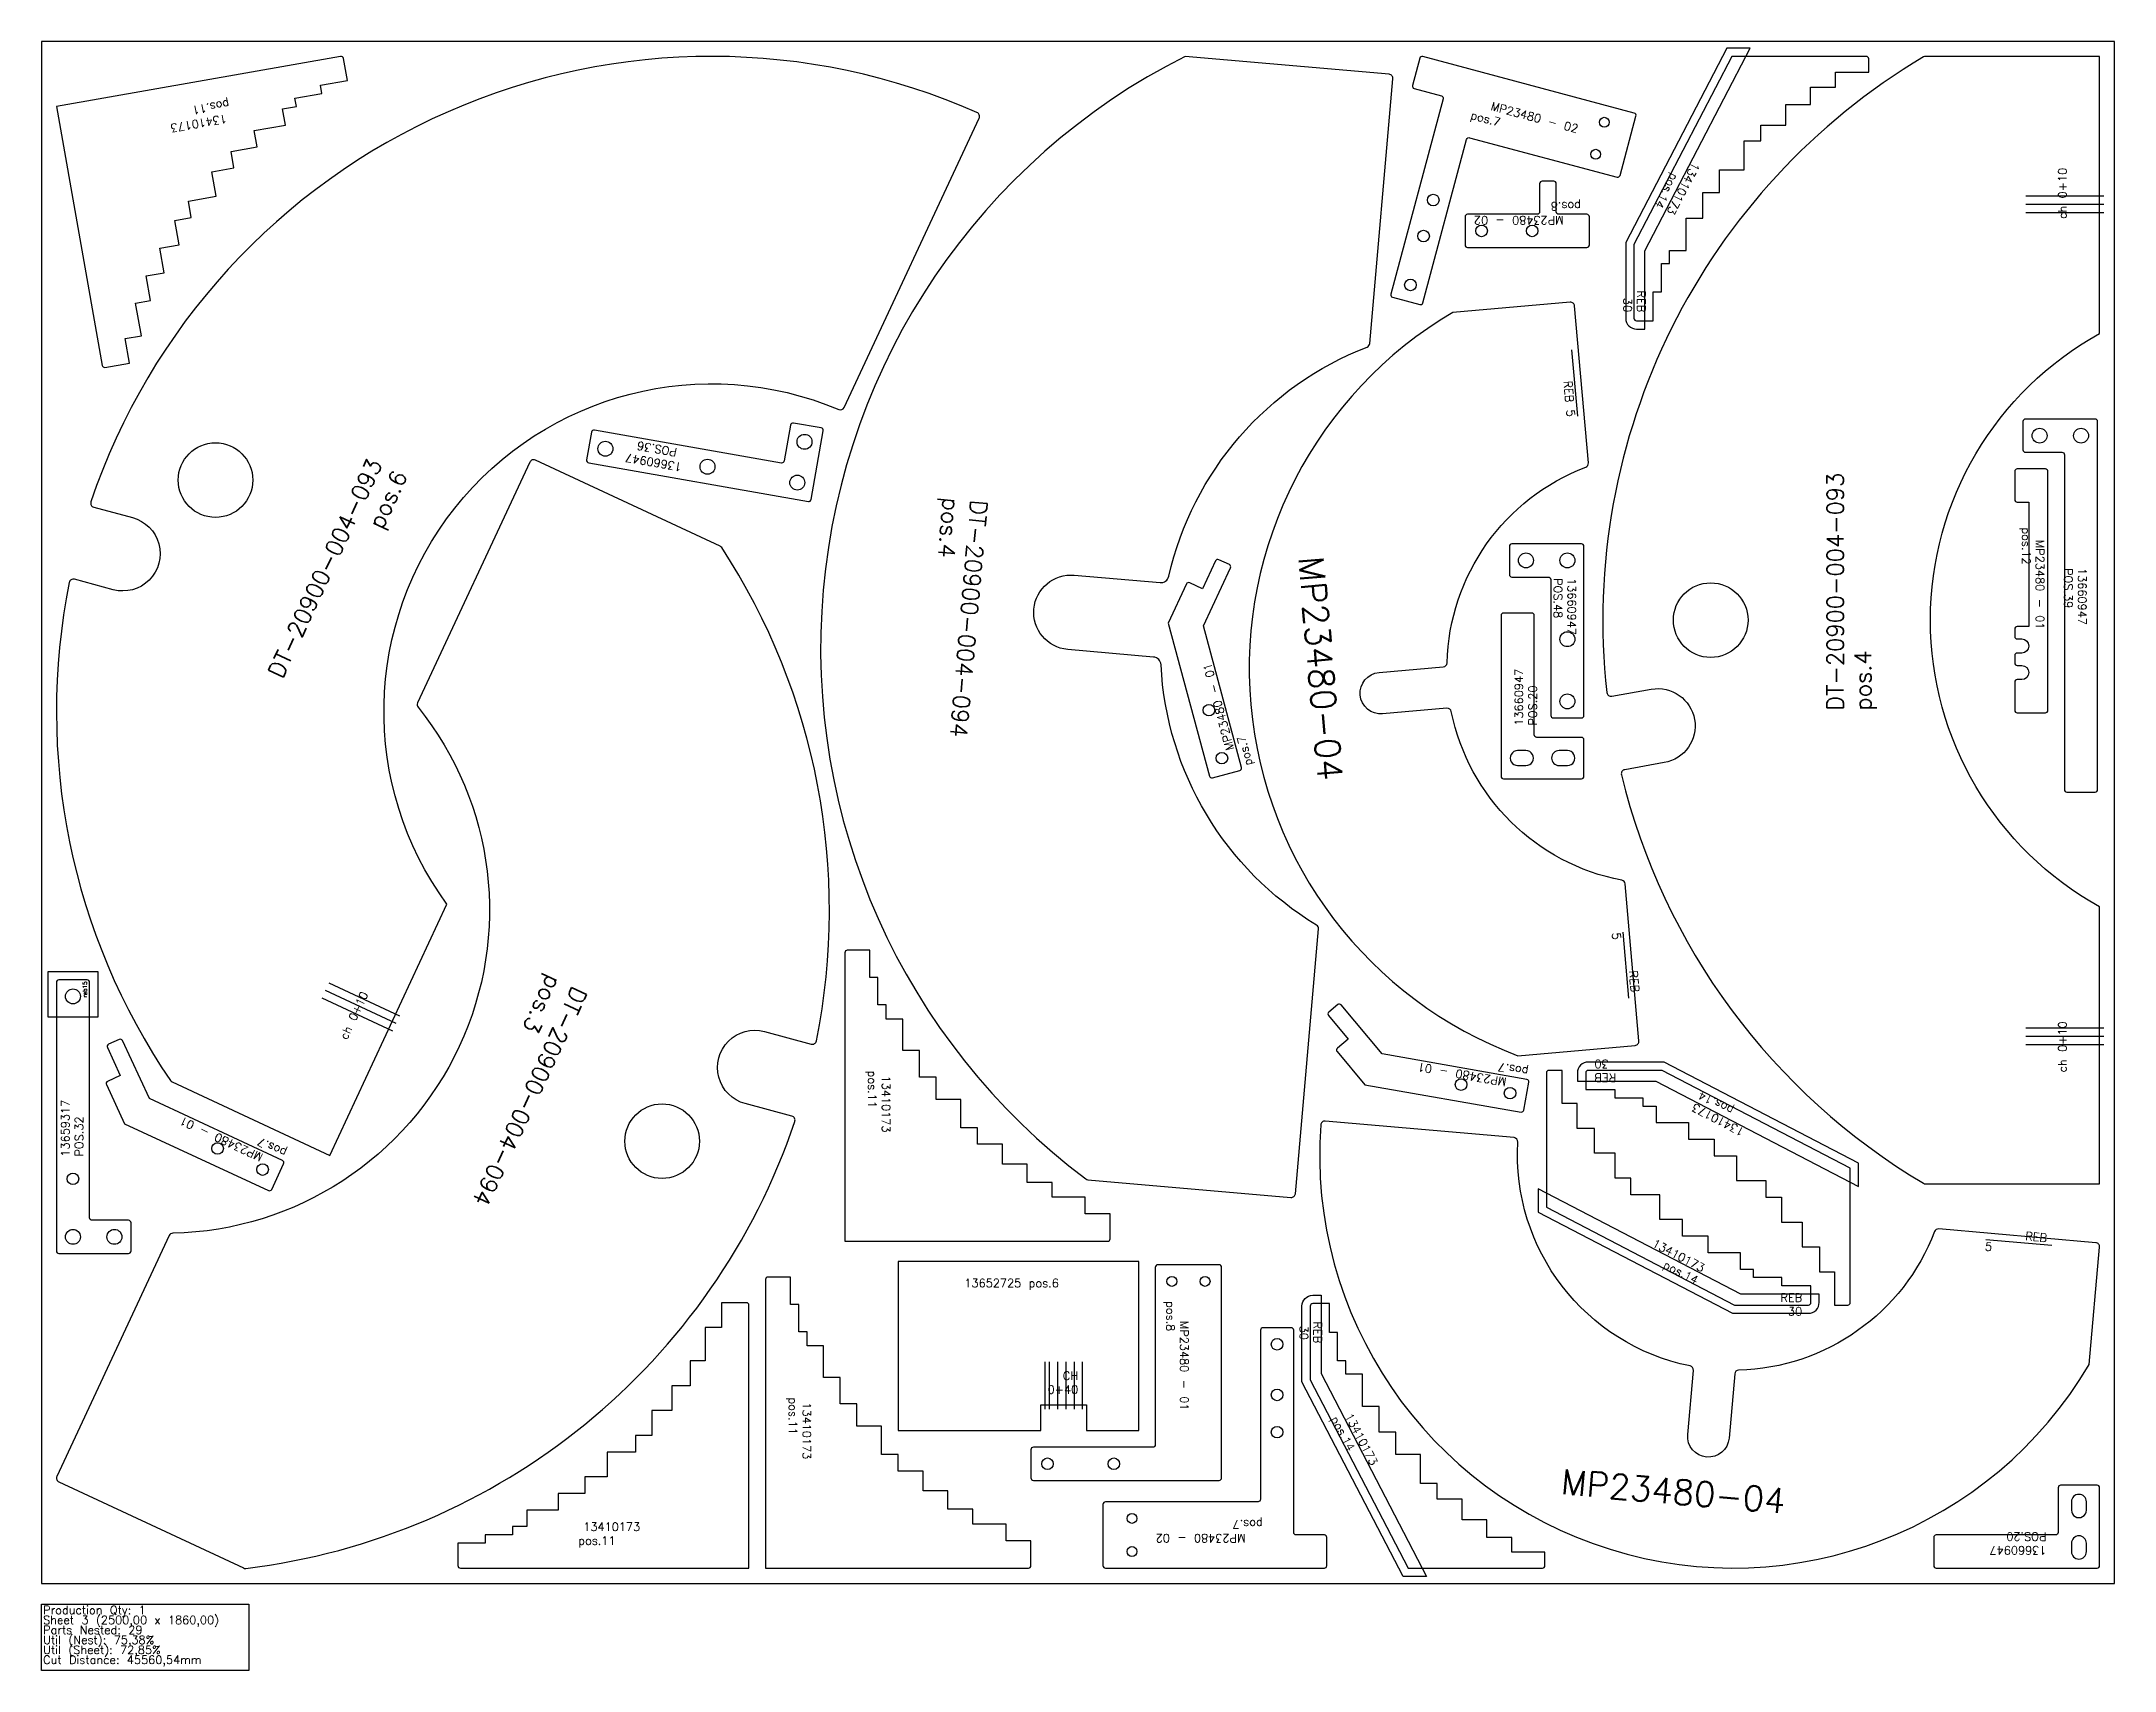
# Model space of a CAD drawing. Header units: millimetres. Extents: x 5250 to 7750, y -105 to 1860.
import ezdxf

# ---------------------------------------------------------------- set-up
doc = ezdxf.new("R2010")
doc.units = ezdxf.units.MM
for name, color, linetype in [('13410173', 7, 'Continuous'), ('13660947v0', 7, 'Continuous'), ('Chanfro', 7, 'Continuous'), ('DT-20900-004-093', 7, 'Continuous'), ('DT-20900-004-094', 7, 'Continuous'), ('MP23480 - 01', 7, 'Continuous'), ('MP23480 - 02', 7, 'Continuous'), ('MP23480-04', 7, 'Continuous'), ('Rebaixo', 7, 'Continuous'), ('sheet', 24, 'Continuous'), ('Stats', 7, 'Continuous'), ('Texto', 7, 'Continuous')]:
    doc.layers.add(name, color=color, linetype=linetype)
doc.styles.get("Standard").update_dxf_attribs({"font": 'txt.shx'})

msp = doc.modelspace()

# ---------------------------------------------------------------- linework, layer by layer
at = {"color": 7}
msp.add_lwpolyline([(5358, 435.1, 0.414214), (5355, 438.1), (5311, 438.1, -0.414214), (5308, 441.1), (5308, 725.1, 0.414214), (5305, 728.1), (5271, 728.1, 0.414214), (5268, 725.1), (5268, 401.1, 0.414214), (5271, 398.1), (5355, 398.1, 0.414214), (5358, 401.1)], format="xyb", close=True, dxfattribs=at)
at = {"color": 2}
msp.add_lwpolyline([(6283.2, 388.4), (6283.2, 184.4), (6455.2, 184.4), (6455.2, 215.4), (6510.2, 215.4), (6510.2, 184.4), (6573.2, 184.4), (6573.2, 388.4)], close=True, dxfattribs=at)
at = {"color": 7}
for centre, radius in [((5288, 708.1), 9), ((5288, 488.1), 7), ((5288, 418.1), 9), ((5338, 418.1), 9)]:
    msp.add_circle(centre, radius, dxfattribs=at)
at = {"layer": '13410173', "color": 2}
for points in [[(5268, 1781.5), (5323.1, 1469.3, 0.414214), (5326.5, 1466.9), (5356.1, 1472.1), (5350.9, 1501.6), (5370.6, 1505.1), (5363.6, 1544.5), (5381.4, 1547.6), (5376.1, 1577.2), (5397.8, 1581), (5392.6, 1610.5), (5416.2, 1614.7), (5411, 1644.2), (5430.7, 1647.7), (5427.2, 1667.4), (5460.7, 1673.3), (5455.5, 1702.8), (5482.1, 1707.5), (5478.6, 1727.2), (5510.2, 1732.8), (5506.7, 1752.5), (5544.1, 1759.1), (5540.6, 1778.8), (5557.4, 1781.7), (5555.6, 1791.6), (5588.1, 1797.3), (5586.4, 1807.2), (5618.9, 1812.9), (5614.2, 1839.5, 0.414214), (5610.7, 1841.9)], [(6218.8, 412.8), (6535.8, 412.8, 0.414214), (6538.8, 415.8), (6538.8, 445.8), (6508.8, 445.8), (6508.8, 465.8), (6468.8, 465.8), (6468.8, 483.8), (6438.8, 483.8), (6438.8, 505.8), (6408.8, 505.8), (6408.8, 529.8), (6378.8, 529.8), (6378.8, 549.8), (6358.8, 549.8), (6358.8, 583.8), (6328.8, 583.8), (6328.8, 610.8), (6308.8, 610.8), (6308.8, 642.8), (6288.8, 642.8), (6288.8, 680.8), (6268.8, 680.8), (6268.8, 697.8), (6258.8, 697.8), (6258.8, 730.8), (6248.8, 730.8), (6248.8, 763.8), (6221.8, 763.8, 0.414214), (6218.8, 760.8)], [(6123.2, 18.6), (6440.2, 18.6, 0.414214), (6443.2, 21.6), (6443.2, 51.6), (6413.2, 51.6), (6413.2, 71.6), (6373.2, 71.6), (6373.2, 89.6), (6343.2, 89.6), (6343.2, 111.6), (6313.2, 111.6), (6313.2, 135.6), (6283.2, 135.6), (6283.2, 155.6), (6263.2, 155.6), (6263.2, 189.6), (6233.2, 189.6), (6233.2, 216.6), (6213.2, 216.6), (6213.2, 248.6), (6193.2, 248.6), (6193.2, 286.6), (6173.2, 286.6), (6173.2, 303.6), (6163.2, 303.6), (6163.2, 336.6), (6153.2, 336.6), (6153.2, 369.6), (6126.2, 369.6, 0.414214), (6123.2, 366.6)], [(6103.2, 18.6), (6103.2, 335.6, 0.414214), (6100.2, 338.6), (6070.2, 338.6), (6070.2, 308.6), (6050.2, 308.6), (6050.2, 268.6), (6032.2, 268.6), (6032.2, 238.6), (6010.2, 238.6), (6010.2, 208.6), (5986.2, 208.6), (5986.2, 178.6), (5966.2, 178.6), (5966.2, 158.6), (5932.2, 158.6), (5932.2, 128.6), (5905.2, 128.6), (5905.2, 108.6), (5873.2, 108.6), (5873.2, 88.6), (5835.2, 88.6), (5835.2, 68.6), (5818.2, 68.6), (5818.2, 58.6), (5785.2, 58.6), (5785.2, 48.6), (5752.2, 48.6), (5752.2, 21.6, 0.414214), (5755.2, 18.6)]]:
    msp.add_lwpolyline(points, format="xyb", close=True, dxfattribs=at)
at = {"layer": '13410173', "color": 4}
for points in [[(7193.5, 1558), (7203.5, 1558), (7203.5, 1592), (7213.5, 1592), (7213.5, 1608), (7233.5, 1608), (7233.5, 1647), (7253.5, 1647), (7253.5, 1678), (7273.5, 1678), (7273.5, 1705), (7303.5, 1705), (7303.5, 1740), (7323.5, 1740), (7323.5, 1759), (7353.5, 1759), (7353.5, 1784), (7383.5, 1784), (7383.5, 1805), (7413.5, 1805), (7413.5, 1823), (7453.5, 1823), (7453.5, 1839, 0.414214), (7450.5, 1842), (7288.5, 1842), (7170.5, 1615), (7170.5, 1526, 0.414214), (7173.5, 1523), (7193.5, 1523)], [(7348.8, 358.9), (7348.8, 368.9), (7314.8, 368.9), (7314.8, 378.9), (7298.8, 378.9), (7298.8, 398.9), (7259.8, 398.9), (7259.8, 418.9), (7228.8, 418.9), (7228.8, 438.9), (7201.8, 438.9), (7201.8, 468.9), (7166.8, 468.9), (7166.8, 488.9), (7147.8, 488.9), (7147.8, 518.9), (7122.8, 518.9), (7122.8, 548.9), (7101.8, 548.9), (7101.8, 578.9), (7083.8, 578.9), (7083.8, 618.9), (7067.8, 618.9, 0.414214), (7064.8, 615.9), (7064.8, 453.9), (7291.8, 335.9), (7380.8, 335.9, 0.414214), (7383.8, 338.9), (7383.8, 358.9)], [(7147.3, 595.9), (7147.3, 585.9), (7181.3, 585.9), (7181.3, 575.9), (7197.3, 575.9), (7197.3, 555.9), (7236.3, 555.9), (7236.3, 535.9), (7267.3, 535.9), (7267.3, 515.9), (7294.3, 515.9), (7294.3, 485.9), (7329.3, 485.9), (7329.3, 465.9), (7348.3, 465.9), (7348.3, 435.9), (7373.3, 435.9), (7373.3, 405.9), (7394.3, 405.9), (7394.3, 375.9), (7412.3, 375.9), (7412.3, 335.9), (7428.3, 335.9, 0.414214), (7431.3, 338.9), (7431.3, 500.9), (7204.3, 618.9), (7115.3, 618.9, 0.414214), (7112.3, 615.9), (7112.3, 595.9)]]:
    msp.add_lwpolyline(points, format="xyb", close=True, dxfattribs=at)
at = {"layer": '13410173', "color": 3}
msp.add_lwpolyline([(6803.1, 302.6), (6803.1, 337.6), (6783.1, 337.6, 0.414214), (6780.1, 334.6), (6780.1, 245.6), (6898.1, 18.6), (7060.1, 18.6, 0.414214), (7063.1, 21.6), (7063.1, 37.6), (7023.1, 37.6), (7023.1, 55.6), (6993.1, 55.6), (6993.1, 76.6), (6963.1, 76.6), (6963.1, 101.6), (6933.1, 101.6), (6933.1, 120.6), (6913.1, 120.6), (6913.1, 155.6), (6883.1, 155.6), (6883.1, 182.6), (6863.1, 182.6), (6863.1, 213.6), (6843.1, 213.6), (6843.1, 252.6), (6823.1, 252.6), (6823.1, 268.6), (6813.1, 268.6), (6813.1, 302.6)], format="xyb", close=True, dxfattribs=at)
at = {"layer": '13660947v0', "color": 2}
for points in [[(7726.6, 1404.5), (7642.6, 1404.5, 0.414214), (7639.6, 1401.5), (7639.6, 1367.5, 0.414214), (7642.6, 1364.5), (7686.6, 1364.5, -0.414214), (7689.6, 1361.5), (7689.6, 957.5, 0.414214), (7692.6, 954.5), (7726.6, 954.5, 0.414214), (7729.6, 957.5), (7729.6, 1401.5, 0.414214)], [(6142.3, 1351.5), (5916.8, 1391.3, 0.414214), (5913.3, 1388.9), (5907.4, 1355.4, 0.414214), (5909.9, 1351.9), (6174.8, 1305.2, 0.414214), (6178.3, 1307.6), (6192.8, 1390.4, 0.414214), (6190.4, 1393.8), (6156.9, 1399.7, 0.414214), (6153.4, 1397.3), (6145.8, 1354, -0.414214)], [(7107.2, 1254), (7023.2, 1254, 0.414214), (7020.2, 1251), (7020.2, 1217, 0.414214), (7023.2, 1214), (7067.2, 1214, -0.414214), (7070.2, 1211), (7070.2, 1047, 0.414214), (7073.2, 1044), (7107.2, 1044, 0.414214), (7110.2, 1047), (7110.2, 1251, 0.414214)], [(7110.2, 973.6), (7110.2, 1017.6, 0.414214), (7107.2, 1020.6), (7053.2, 1020.6, -0.414214), (7050.2, 1023.6), (7050.2, 1167.6, 0.414214), (7047.2, 1170.6), (7013.2, 1170.6, 0.414214), (7010.2, 1167.6), (7010.2, 973.6, 0.414214), (7013.2, 970.6), (7107.2, 970.6, 0.414214)], [(7030.2, 1004.6, 1.000034), (7030.2, 986.6), (7040.2, 986.6, 1.000044), (7040.2, 1004.6)], [(7080.2, 1004.6, 0.999931), (7080.2, 986.6), (7090.2, 986.6, 1.000044), (7090.2, 1004.6)], [(7729, 118.5), (7685, 118.5, 0.414214), (7682, 115.5), (7682, 61.5, -0.414214), (7679, 58.5), (7535, 58.5, 0.414214), (7532, 55.5), (7532, 21.5, 0.414214), (7535, 18.5), (7729, 18.5, 0.414214), (7732, 21.5), (7732, 115.5, 0.414214)], [(7698, 88.5, 1.000057), (7716, 88.5), (7716, 98.5, 0.999942), (7698, 98.5)], [(7698, 38.5, 0.999949), (7716, 38.5), (7716, 48.5, 0.999942), (7698, 48.5)]]:
    msp.add_lwpolyline(points, format="xyb", close=True, dxfattribs=at)
for centre in [(5930.1, 1368.7), (6170.2, 1377.1), (7659.6, 1384.5), (7709.6, 1384.5), (6053.2, 1347), (6161.5, 1327.9), (7040.2, 1234), (7090.2, 1234), (7090.2, 1139), (7090.2, 1064)]:
    msp.add_circle(centre, 9, dxfattribs=at)
at = {"layer": 'Chanfro', "color": 2}
for p, q in [((7643, 1673.8), (7737, 1673.8)), ((7643, 1663.8), (7737, 1663.8)), ((7643, 1653.8), (7737, 1653.8)), ((5588, 706.4), (5673.2, 666.7)), ((5592.3, 715.5), (5677.4, 675.8)), ((5596.5, 724.6), (5681.7, 684.8)), ((7643, 670.2), (7737, 670.2)), ((7643, 660.2), (7737, 660.2)), ((7643, 650.2), (7737, 650.2)), ((6460.2, 267.4), (6460.2, 210.4)), ((6465.2, 267.4), (6465.2, 210.4)), ((6475.2, 267.4), (6475.2, 210.4)), ((6485.2, 267.4), (6485.2, 210.4)), ((6495.2, 267.4), (6495.2, 210.4)), ((6505.2, 267.4), (6505.2, 210.4))]:
    msp.add_line(p, q, dxfattribs=at)
at = {"layer": 'DT-20900-004-093', "color": 2}
for points in [[(5407.5, 605.1), (5597.6, 516.4), (5738.9, 819.3, -0.759962), (6211.5, 1416, 0.40327), (6218, 1418.5), (6380.7, 1767.5, 0.419822), (6378.2, 1774.2, 0.44133), (5309.6, 1304.6, 0.433007), (5313, 1298.2), (5359.8, 1285.7, -1.000006), (5336.5, 1198.7), (5289.7, 1211.3, 0.433007), (5283.5, 1207.4, 0.201864), (5405.5, 606.8, 0.134751)], [(7732, 1842), (7522.3, 1842, 0.134751), (7519.7, 1841.3, 0.294555), (7137.8, 1074.7, 0.433007), (7143.7, 1070.3), (7191.4, 1078.7, -0.999997), (7207, 990.1), (7159.3, 981.6, 0.433007), (7155.3, 975.5, 0.201864), (7519.7, 482.7, 0.134751), (7522.3, 482), (7732, 482), (7732, 816.2, -0.59002), (7732, 1507.8)]]:
    msp.add_lwpolyline(points, format="xyb", close=True, dxfattribs=at)
for centre in [(5459.9, 1330.9), (7263, 1162)]:
    msp.add_circle(centre, 45, dxfattribs=at)
at = {"layer": 'DT-20900-004-094', "color": 2}
for points in [[(6609.5, 1214.9, -0.248861), (6848.6, 1491.4, 0.285813), (6851.8, 1495.7), (6879.7, 1815, 0.414214), (6875.2, 1820.4), (6629.1, 1842, 0.556141), (6509.4, 488, 0.140055), (6512, 487), (6756.7, 465.6, 0.414214), (6762.1, 470.2), (6790, 789.5, 0.285812), (6787.6, 794.2, -0.248861), (6600.1, 1108.1, 0.374366), (6591, 1117.5), (6487.6, 1126.6, -0.999985), (6495.5, 1216.2), (6598.9, 1207.2, 0.374366)], [(6155, 563.6), (6098.6, 578.8, -1.000011), (6121.9, 665.7), (6178.3, 650.6, 0.432769), (6184.5, 654.4, 0.19666), (6070.4, 1249.5, 0.140055), (6068.3, 1251.3), (5845.7, 1355.1, 0.414214), (5839.1, 1352.6), (5703.6, 1062.1, 0.285813), (5704.2, 1056.9, -0.622474), (5408.4, 422.5, 0.285813), (5404, 419.7), (5268.5, 129.1, 0.414214), (5271, 122.5), (5493.6, 18.7, 0.140055), (5496.3, 18.2, 0.289124), (6158.5, 557.2, 0.432769)]]:
    msp.add_lwpolyline(points, format="xyb", close=True, dxfattribs=at)
msp.add_circle((5998.5, 533.5), 45, dxfattribs=at)
at = {"layer": 'MP23480 - 01', "color": 2}
for points in [[(7632.6, 1304.3), (7646.6, 1304.3), (7646.6, 1154.3), (7632.6, 1154.3, 0.414214), (7629.6, 1151.3), (7629.6, 1142.3, 0.414214), (7632.6, 1139.3), (7638.1, 1139.3, -0.999931), (7638.1, 1122.3), (7632.6, 1122.3, 0.414214), (7629.6, 1119.3), (7629.6, 1110.3, 0.414214), (7632.6, 1107.3), (7638.1, 1107.3, -0.999932), (7638.1, 1090.3), (7632.6, 1090.3, 0.414214), (7629.6, 1087.3), (7629.6, 1053.3, 0.414214), (7632.6, 1050.3), (7666.6, 1050.3, 0.414214), (7669.6, 1053.3), (7669.6, 1341.3, 0.414214), (7666.6, 1344.3), (7632.6, 1344.3, 0.414214), (7629.6, 1341.3), (7629.6, 1307.3, 0.414214)], [(6695, 980.6, 0.414214), (6697.2, 984.2), (6651.4, 1155.2), (6683.9, 1225, 0.414214), (6682.5, 1229), (6669.8, 1234.9, 0.414214), (6665.8, 1233.4), (6650.1, 1199.9), (6634.7, 1207.1, 0.414214), (6630.7, 1205.6), (6608.8, 1158.5), (6658.5, 973.9, 0.413786), (6662.2, 971.7)], [(7043.6, 604.6, 0.414214), (7041.2, 608.1), (6866.9, 638.8), (6817.4, 697.8, 0.414214), (6813.2, 698.2), (6802.5, 689.2, 0.414214), (6802.1, 685), (6825.9, 656.6), (6812.8, 645.7, 0.414214), (6812.5, 641.5), (6845.9, 601.6), (7034.3, 568.7, 0.413786), (7037.7, 571.1)], [(5542, 506.3, 0.414214), (5540.6, 510.2), (5380.2, 585), (5347.6, 654.8, 0.414214), (5343.7, 656.3), (5331, 650.4, 0.414214), (5329.5, 646.4), (5345.1, 612.8), (5329.7, 605.7, 0.414214), (5328.3, 601.7), (5350.3, 554.5), (5523.7, 474, 0.413786), (5527.7, 475.4)], [(6590.2, 164.4), (6446.2, 164.4, 0.414214), (6443.2, 161.4), (6443.2, 127.4, 0.414214), (6446.2, 124.4), (6670.2, 124.4, 0.414214), (6673.2, 127.4), (6673.2, 381.4, 0.414214), (6670.2, 384.4), (6596.2, 384.4, 0.414214), (6593.2, 381.4), (6593.2, 167.4, -0.414214)]]:
    msp.add_lwpolyline(points, format="xyb", close=True, dxfattribs=at)
for centre, radius in [((6657.9, 1053.4), 7), ((6673.5, 995.5), 7), ((6961.9, 601.8), 7), ((7021, 591.4), 7), ((5462.4, 524.7), 7), ((5516.7, 499.3), 7), ((6613.2, 364.4), 6), ((6653.2, 364.4), 6), ((6463.2, 144.4), 7), ((6543.2, 144.4), 7)]:
    msp.add_circle(centre, radius, dxfattribs=at)
at = {"layer": 'MP23480 - 02', "color": 2}
for points in [[(6915.9, 1544.7), (6968.7, 1741.8, -0.414214), (6972.3, 1743.9), (7150.1, 1696.3, 0.414214), (7153.7, 1698.4), (7172.9, 1769.9, 0.414214), (7170.8, 1773.6), (6915.8, 1841.9, 0.414214), (6912.1, 1839.8), (6903.3, 1806.9, 0.414214), (6905.4, 1803.3), (6938.3, 1794.5, -0.414214), (6940.4, 1790.8), (6877.2, 1555.1, 0.414214), (6879.3, 1551.4), (6912.2, 1542.6, 0.414214)], [(6966.7, 1648.5), (6966.7, 1614.5, 0.414214), (6969.7, 1611.5), (7113.7, 1611.5, 0.414214), (7116.7, 1614.5), (7116.7, 1648.5, 0.414214), (7113.7, 1651.5), (7079.7, 1651.5, -0.414214), (7076.7, 1654.5), (7076.7, 1688.5, 0.414214), (7073.7, 1691.5), (7059.7, 1691.5, 0.414214), (7056.7, 1688.5), (7056.7, 1654.5, -0.414214), (7053.7, 1651.5), (6969.7, 1651.5, 0.414214)], [(6720.1, 305.5), (6720.1, 101.5, -0.414214), (6717.1, 98.5), (6533.1, 98.5, 0.414214), (6530.1, 95.5), (6530.1, 21.5, 0.414214), (6533.1, 18.5), (6797.1, 18.5, 0.414214), (6800.1, 21.5), (6800.1, 55.5, 0.414214), (6797.1, 58.5), (6763.1, 58.5, -0.414214), (6760.1, 61.5), (6760.1, 305.5, 0.414214), (6757.1, 308.5), (6723.1, 308.5, 0.414214)]]:
    msp.add_lwpolyline(points, format="xyb", close=True, dxfattribs=at)
for centre, radius in [((7134.7, 1762.5), 6), ((7124.3, 1723.9), 6), ((6928.4, 1668.7), 7), ((6916.7, 1625.3), 7), ((6986.7, 1631.5), 7), ((7047.7, 1631.5), 7), ((6900.9, 1566.3), 7), ((6740.1, 288.5), 7), ((6740.1, 227.5), 7), ((6740.1, 182.5), 7), ((6565.1, 78.5), 6), ((6565.1, 38.5), 6)]:
    msp.add_circle(centre, radius, dxfattribs=at)
at = {"layer": 'MP23480-04', "color": 2}
for points in [[(6945, 1110.4, -0.303928), (7112.3, 1346.5, 0.335189), (7115.5, 1351.6), (7098.9, 1541, 0.414214), (7093.5, 1545.5), (6952.1, 1533.2, 0.631153), (7030.5, 636.6), (7171.9, 649, 0.414214), (7176.5, 654.4), (7159.9, 843.8, 0.335189), (7155.9, 848.2, -0.303928), (6950.2, 1051.7, 0.381362), (6944.8, 1055.7), (6867.4, 1048.9, -0.99998), (6863.1, 1098.8), (6940.5, 1105.5, 0.381362)], [(7291.9, 252.7), (7285.1, 175.3, -0.999994), (7235.3, 179.6), (7242.1, 257.1, 0.381362), (7238.1, 262.4, -0.373278), (7030.4, 532.5, 0.405947), (7025.8, 537.8), (6798.1, 557.7, 0.418672), (6792.7, 553.1, 0.792914), (7719.5, 264.3), (7731.9, 405.7, 0.414214), (7727.4, 411.1), (7538, 427.7, 0.335189), (7532.9, 424.5, -0.303928), (7296.7, 257.3, 0.381362)]]:
    msp.add_lwpolyline(points, format="xyb", close=True, dxfattribs=at)
at = {"layer": 'Rebaixo', "color": 2}
for p, q in [((7102.6, 1408.2), (7095.6, 1487.9)), ((7157, 785.8), (7164, 706.1)), ((7594.6, 414.8), (7674.2, 407.9))]:
    msp.add_line(p, q, dxfattribs=at)
at = {"layer": 'Rebaixo', "color": 4}
for points in [[(7310.6, 1852), (7282.4, 1852), (7160.5, 1617.4), (7160.5, 1526, 0.414214), (7173.5, 1513), (7183.5, 1513), (7183.5, 1607.5)], [(7441.3, 478.8), (7441.3, 507), (7206.8, 628.9), (7115.3, 628.9, 0.414214), (7102.3, 615.9), (7102.3, 605.9), (7196.8, 605.9)], [(7054.8, 476), (7054.8, 447.9), (7289.3, 325.9), (7380.8, 325.9, 0.414214), (7393.8, 338.9), (7393.8, 348.9), (7299.3, 348.9)]]:
    msp.add_lwpolyline(points, format="xyb", close=True, dxfattribs=at)
at = {"layer": 'Rebaixo', "color": 7, "linetype": 'Continuous', "lineweight": 25}
msp.add_lwpolyline([(5258, 683.1), (5258, 738.1), (5318, 738.1), (5318, 683.1)], close=True, dxfattribs=at)
at = {"layer": 'Rebaixo', "color": 3}
msp.add_lwpolyline([(6920.2, 8.6), (6892.1, 8.6), (6770.1, 243.2), (6770.1, 334.6, -0.414214), (6783.1, 347.6), (6793.1, 347.6), (6793.1, 253.1)], format="xyb", close=True, dxfattribs=at)
at = {"layer": 'sheet', "color": 7}
msp.add_lwpolyline([(5250, 0), (7750, 0), (7750, 1860), (5250, 1860)], close=True, dxfattribs=at)
at = {"layer": 'Stats', "color": 151}
msp.add_lwpolyline([(5250, -25), (5500, -25), (5500, -105), (5250, -105), (5250, -25)], close=True, dxfattribs=at)

# ---------------------------------------------------------------- texts
at = {"layer": 'Chanfro', "color": 2, "char_height": 10, "width": 77.647}
for insert, attachment_point, rotation in [((7682.2, 1645.9), 1, 90), ((5635.4, 715.2), 3, 65), ((7682.2, 678.1), 3, 90)]:
    msp.add_mtext('ch 0+10', dxfattribs=dict(at, insert=insert, attachment_point=attachment_point, rotation=rotation))
at = {"layer": 'Chanfro', "color": 2, "insert": (6500.2, 255.6), "char_height": 10, "width": 32.324, "attachment_point": 3}
msp.add_mtext('CH 0+40', dxfattribs=at)
at = {"layer": 'Rebaixo', "color": 4, "char_height": 10, "attachment_point": 3}
for insert, rotation in [((7184.4, 1533.5), 270), ((7122.8, 605), 180)]:
    msp.add_mtext_dynamic_manual_height_columns('REB\\P30', width=51.612, gutter_width=12.5, heights=[0], dxfattribs=dict(at, insert=insert, rotation=rotation))
at = {"layer": 'Rebaixo', "color": 2, "char_height": 10, "width": 80}
for s, insert, attachment_point, rotation in [('REB 5', (7089.5, 1407), 9, 275), ('{\\W5.318101; }REB 5', (7143.9, 784.7), 7, 275), ('{\\W5.318101; }REB 5', (7593.4, 401.7), 7, 355)]:
    msp.add_mtext(s, dxfattribs=dict(at, insert=insert, attachment_point=attachment_point, rotation=rotation))
at = {"layer": 'Rebaixo', "color": 7, "insert": (5299.9, 706.9), "char_height": 5, "attachment_point": 1, "rotation": 90}
msp.add_mtext_dynamic_manual_height_columns('reb15', width=44.144, gutter_width=12.5, heights=[0], dxfattribs=at)
at = {"layer": 'Rebaixo', "color": 4, "insert": (7373.3, 349.9), "char_height": 10, "attachment_point": 3}
msp.add_mtext_dynamic_manual_height_columns('REB\\P30', width=51.612, gutter_width=12.5, heights=[0], dxfattribs=at)
at = {"layer": 'Rebaixo', "color": 3, "insert": (6794.1, 327.2), "char_height": 10, "attachment_point": 1, "rotation": 270}
msp.add_mtext_dynamic_manual_height_columns('{\\W1.247266; }REB\\P{\\W1.8306; }30', width=51.612, gutter_width=12.5, heights=[0], dxfattribs=at)
at = {"layer": 'Stats', "color": 60}
for s, p in [('Sheet 3 (2500,00 x 1860,00)', (5252, -49)), ('Production Qty: 1', (5252, -37)), ('Parts Nested: 29', (5252, -61)), ('Util (Nest): 75,38%', (5252, -73)), ('Util (Sheet): 72,85%', (5252, -85)), ('Cut Distance: 45560,54mm', (5252, -97))]:
    msp.add_text(s, height=10, dxfattribs=at).set_placement(p)
at = {"layer": 'Texto', "color": 2}
for s, insert, char_height, width, attachment_point, rotation in [('{\\W0.66804; }13410173 pos.11', (5480.2, 1763.2), 10, 109.081, 1, 190), ('{\\W2.336579; }MP23480 - 02 pos.7', (6979.5, 1792.6), 10, 142.278, 1, 345), ('{\\W2.333943; }MP23480 - 02 pos.8', (7106.5, 1639.3), 10, 142.278, 1, 180), ('13660947\\P POS.36', (6021.1, 1341.4), 10, 116.776, 1, 170), ('DT-20900-004-093\\Ppos.6', (5643.6, 1358.9), 20, 141.222, 3, 65), ('DT-20900-004-093\\Ppos.4', (7403.2, 1052.6), 20, 141.222, 1, 90), ('DT-20900-004-094\\Ppos.4', (6390.7, 1305.9), 20, 141.222, 1, 265), ('{\\W1.67111; }MP23480 - 01 pos.12', (7665.2, 1273.9), 10, 144.78, 1, 270), ('{\\W4.419015; }MP23480-04', (6765.8, 1237.7), 30, 337.753, 7, 275), ('13660947 \\PPOS.48', (7100.5, 1212.7), 10, 116.776, 1, 270), ('13660947 POS.39', (7716, 1224.8), 10, 116.776, 1, 270), ('{\\W2.658807; }MP23480 - 01 pos.7', (6684.8, 980.9), 10, 144.78, 1, 105), ('13660947 POS.20', (7026.6, 1034.7), 10, 116.776, 1, 90), ('DT-20900-004-094\\Ppos.3', (5908.9, 713.4), 20, 141.222, 1, 245), ('{\\W2.658807; }MP23480 - 01 pos.7', (7039, 595.5), 10, 144.78, 1, 170), ('{\\W0.66804; }13410173 pos.11', (6273.6, 618.6), 10, 109.081, 1, 270), ('{\\W2.658807; }MP23480 - 01 pos.7', (5535.2, 498.6), 10, 144.78, 1, 155), ('{\\W2.656171; }MP23480 - 01 pos.8', (6633.2, 340.6), 10, 144.78, 1, 270), ('{\\W0.66804; }13410173 pos.11', (6178, 224.4), 10, 109.081, 1, 270), ('{\\W4.419015; }MP23480-04', (7081.6, 108), 30, 337.753, 7, 355), ('{\\W2.336579; }MP23480 - 02 pos.7', (6722.8, 49.6), 10, 142.278, 1, 180), ('13660947 POS.20', (7667.9, 34.9), 10, 116.776, 1, 180)]:
    msp.add_mtext(s, dxfattribs=dict(at, insert=insert, char_height=char_height, width=width, attachment_point=attachment_point, rotation=rotation))
at = {"layer": 'Texto', "color": 4, "char_height": 10, "width": 109.081, "attachment_point": 3}
for insert, rotation in [((7218.6, 1649.8), 242.5), ((7239.1, 570.8), 152.5), ((7257, 384.1), 332.5)]:
    msp.add_mtext('13410173 pos.14', dxfattribs=dict(at, insert=insert, rotation=rotation))
at = {"layer": 'Texto', "color": 7, "insert": (5273.7, 514.9), "char_height": 10, "width": 171.219, "attachment_point": 1, "rotation": 90}
msp.add_mtext('13659317\\PPOS.32', dxfattribs=at)
at = {"layer": 'Texto', "color": 2, "char_height": 10}
for s, insert, width, attachment_point in [('13652725 pos.6', (6476.9, 367.4), 122.875, 3), ('{\\W0.66804; }13410173 pos.11', (5897.4, 73.4), 109.081, 1)]:
    msp.add_mtext(s, dxfattribs=dict(at, insert=insert, width=width, attachment_point=attachment_point))
at = {"layer": 'Texto', "color": 3, "insert": (6828.3, 210.8), "char_height": 10, "width": 109.081, "attachment_point": 1, "rotation": 297.5}
msp.add_mtext('{\\W0.424631; }13410173 pos.14', dxfattribs=at)

doc.saveas('drawing.dxf')
